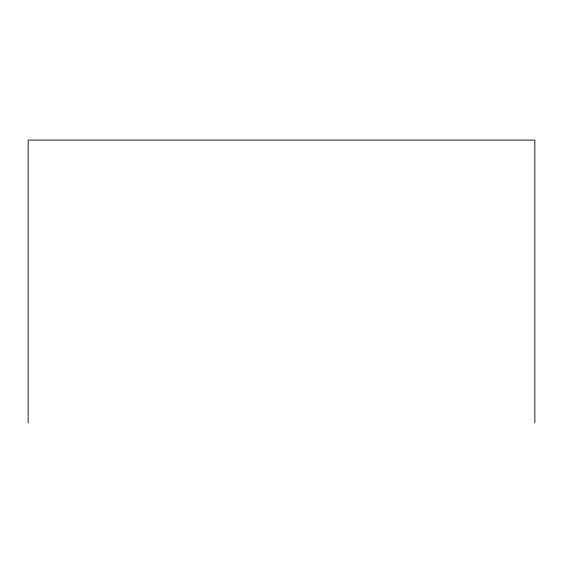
<?xml version="1.0" encoding="UTF-8"?>
<svg xmlns="http://www.w3.org/2000/svg" width="563" height="563" viewBox="0 0 563 563"><rect width="100%" height="100%" fill="white"/><g stroke="black" fill="none" stroke-linecap="round" stroke-linejoin="round"><path stroke-width="0.84" d="M534.85 422.89L534.85 140.11L28.15 140.11L28.15 422.89"/></g></svg>
